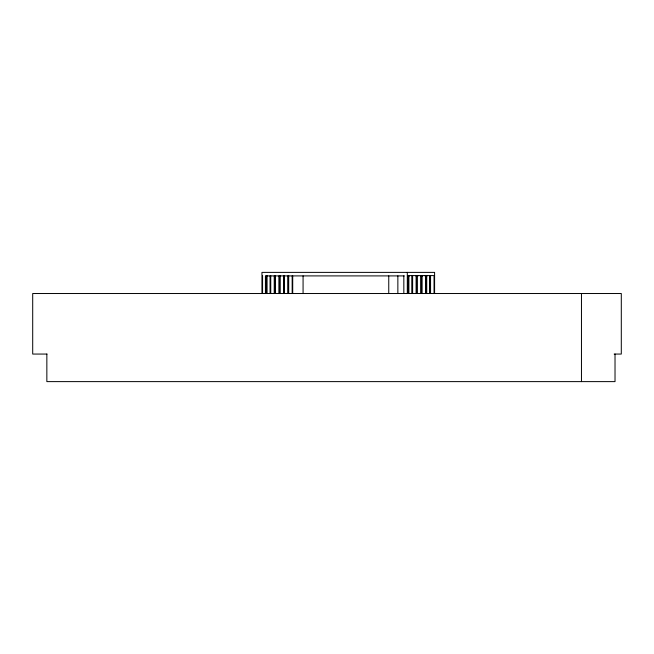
<?xml version="1.0" encoding="UTF-8"?>
<svg xmlns="http://www.w3.org/2000/svg" width="654" height="654" viewBox="0 0 654 654"><rect width="100%" height="100%" fill="white"/><g stroke="black" fill="none" stroke-linecap="round" stroke-linejoin="round"><path stroke-width="0.98" d="M407.859 275.587L416.108 275.587L416.108 293.523M429.972 275.587L434.043 275.587L434.043 293.523M404.336 275.906L265.426 275.906L265.426 293.523M407.336 275.906L409.567 275.906M415.772 275.906L418.053 275.906M420.383 275.906L422.647 275.906M425.002 275.906L427.037 275.906M46.998 354.059L32.7 354.059L32.7 293.523L621.3 293.523L621.3 354.059L614.163 354.059M615.022 354.059L615.022 381.617L46.851 381.617L46.851 354.059M581.463 293.523L581.463 381.617M434.591 293.523L434.591 272.383L261.952 272.383L261.952 293.523M430.561 275.906L430.561 293.523M430.201 275.587L430.201 293.523M429.76 293.523L429.76 275.587L416.541 275.587L416.541 293.523M426.719 275.906L426.719 293.523M426.285 275.906L426.285 293.523M426.024 275.587L426.024 293.523M425.582 275.587L425.582 293.523M422.108 275.906L422.108 293.523M421.282 275.587L421.282 293.523M420.841 275.587L420.841 293.523M417.366 275.906L417.366 293.523M412.625 275.906L412.625 293.523M412.363 275.587L412.363 293.523M411.93 275.587L411.93 293.523M408.881 275.906L408.881 293.523M408.448 275.906L408.448 293.523M407.933 275.587L407.933 293.523M407.311 272.383L407.311 293.523M403.829 275.906L403.829 293.523M397.861 275.906L397.861 293.523M388.754 275.906L388.754 293.523M303.072 275.906L303.072 293.523M292.714 275.906L292.714 293.523M292.166 275.906L292.166 293.523M288.684 275.587L288.684 293.523M288.324 275.906L288.324 293.523M287.883 275.906L287.883 293.523M284.408 275.587L284.408 293.523M284.147 275.906L284.147 293.523M283.705 275.906L283.705 293.523M280.231 275.587L280.231 293.523M279.405 275.906L279.405 293.523M278.964 275.906L278.964 293.523M275.489 275.587L275.489 293.523M274.664 275.906L274.664 293.523M274.23 275.906L274.23 293.523M270.748 275.587L270.748 293.523M270.486 275.906L270.486 293.523M270.053 275.906L270.053 293.523M267.004 275.587L267.004 293.523M266.57 275.587L266.57 293.523M266.055 275.906L266.055 293.523M262.573 275.587L262.573 293.523"/></g></svg>
